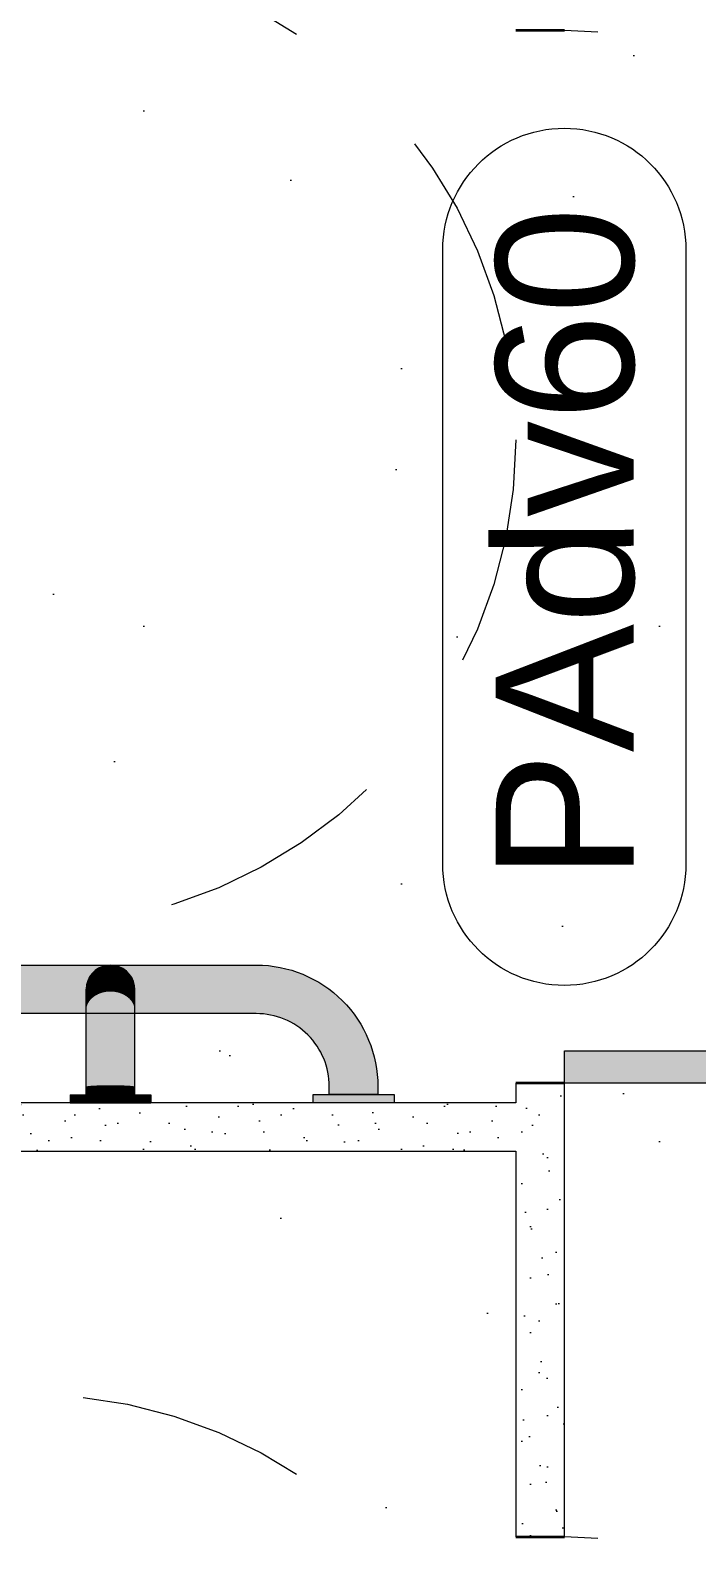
# Model space of a CAD drawing. Header units: metres. Extents: x -77.1 to 22, y -70.6 to -27.7.
# Drawn here: x -65.353 to -64.942, y -39.58 to -38.642 of the extents above; entities that cross this region are included whole.
import ezdxf

# ---------------------------------------------------------------- set-up
doc = ezdxf.new("R2010")
doc.units = ezdxf.units.M
doc.header["$MEASUREMENT"] = 0
doc.linetypes.add('Dashed', pattern=[0.07, 0.045, -0.025])
doc.linetypes.add('Hidden Line (2)', pattern=[0.195611, 0.141111, -0.0545])
for name, color, linetype in [('COTAS EXECUTIVO.EXEC', 7, 'Continuous'), ('Marcadores de Porta Archicad', 7, 'Continuous'), ('Portas Archicad', 7, 'Continuous')]:
    doc.layers.add(name, color=color, linetype=linetype)
for name, color, linetype, lineweight, true_color in [('COTAS EXECUTIVO.EXEC_Caneta_No__167', 7, 'Continuous', 13, 0x0035d5), ('COTAS EXECUTIVO.EXEC_Caneta_No__25', 7, 'Continuous', 13, 0x982312), ('LAJES.EST_Caneta_No__18', 7, 'Continuous', 0, 0xdfdfdf), ('LOUCAS-METAIS.ARQ_Caneta_No__18', 7, 'Continuous', 0, 0xdfdfdf), ('PAREDE.ARQ_Caneta_No__97', 7, 'Continuous', 5, 0x6b6b6b), ('Portas Archicad_Caneta_No__9', 7, 'Continuous', 5, 0x020202), ('Portas Archicad_Caneta_No__97', 7, 'Continuous', 5, 0x6b6b6b)]:
    doc.layers.add(name, color=color, linetype=linetype, lineweight=lineweight, true_color=true_color)
for name, color, linetype, lineweight in [('LAJES.EST_Caneta_No__96', 252, 'Continuous', 0), ('LOUCAS-METAIS.ARQ_Caneta_No__96', 252, 'Continuous', 0), ('Marcadores de Porta Archicad_Caneta_No__7', 7, 'Continuous', 13), ('PAREDE.ARQ_Caneta_No__1', 7, 'Continuous', 35), ('PAREDE.ARQ_Caneta_No__241', 7, 'Continuous', 13), ('Portas Archicad_Caneta_No__1', 7, 'Continuous', 35)]:
    doc.layers.add(name, color=color, linetype=linetype, lineweight=lineweight)
doc.styles.add('ESTILO_GERADO_1', font='arial.ttf')
doc.dimstyles.new('ESTILO_GERADO__2', dxfattribs={"dimtxt": 0.1, "dimasz": 0.0475, "dimexe": 0.18, "dimexo": 0.1, "dimgap": 0, "dimtad": 1, "dimzin": 0, "dimdsep": 46, "dimtxsty": 'ESTILO_GERADO_1', "dimblk": 'ARROWHEAD_11', "dimblk1": 'ARROWHEAD_11', "dimblk2": 'ARROWHEAD_11', "dimcen": 0.09, "dimclrd": 256, "dimclre": 256, "dimclrt": 256, "dimadec": 0, "dimazin": 0, "dimtfac": 1, "dimtdec": 4, "dimtmove": 0, "dimatfit": 3, "dimfxl": 0, "dimtolj": 1, "dimtzin": 0, "dimarcsym": 0})
doc.dimstyles.new('ESTILO_GERADO__3', dxfattribs={"dimtxt": 0.1, "dimasz": 0.0475, "dimexe": 0.18, "dimexo": 0.1, "dimgap": 0, "dimtad": 1, "dimzin": 0, "dimdsep": 46, "dimtxsty": 'ESTILO_GERADO_1', "dimblk": 'ARROWHEAD_11', "dimblk1": 'ARROWHEAD_11', "dimblk2": 'ARROWHEAD_11', "dimcen": 0.09, "dimclrd": 256, "dimclre": 256, "dimclrt": 256, "dimadec": 0, "dimazin": 0, "dimtfac": 1, "dimtdec": 4, "dimtmove": 0, "dimatfit": 3, "dimfxl": 0, "dimtolj": 1, "dimtzin": 0, "dimarcsym": 0})
pattern_1 = [(45, (0, 0.05), (-0.0159099026, 0.0159099026), [0, -0.015, 0, -0.0225]), (110, (0.05, 0.05), (0.021143084, 0.007695453), [0, -0.011, 0, -0.019])]

# ---------------------------------------------------------------- blocks, each defined once
blk = doc.blocks.new('Door 26_5')
at = {"layer": 'Portas Archicad', "linetype": 'Continuous', "lineweight": 0, "true_color": 0xffffff}
for points in [[(0.325, 0.65), (0.305, 0.65), (0.305, 0.55), (0.325, 0.55)], [(0.315, 0.55), (0.305, 0.55), (0.305, 0.1), (0.315, 0.1)], [(0.325, 0.55), (0.315, 0.55), (0.315, 0.1), (0.325, 0.1)], [(0.305, 0), (0.325, 0), (0.325, 0.1), (0.305, 0.1)]]:
    blk.add_hatch(color=7, dxfattribs=at).paths.add_polyline_path(points)
at = {"layer": 'Portas Archicad_Caneta_No__1', "color": 7, "linetype": 'Continuous', "lineweight": 35}
for p, q in [((-0.325, -0.03), (-0.325, 0)), ((-0.325, -0.03), (-0.325, 0)), ((0.325, -0.03), (0.325, 0)), ((0.325, -0.03), (0.325, 0))]:
    blk.add_line(p, q, dxfattribs=at)
at = {"layer": 'Portas Archicad_Caneta_No__9', "color": 18, "linetype": 'Continuous', "lineweight": 5, "true_color": 0x020202}
for p, q in [((0.305, 0.55), (0.305, 0.65)), ((0.305, 0.65), (0.325, 0.65)), ((0.325, 0.65), (0.325, 0.55)), ((0.325, 0.55), (0.305, 0.55)), ((0.315, 0.55), (0.315, 0.1)), ((0.305, 0), (0.305, 0.1)), ((0.305, 0.1), (0.325, 0.1)), ((0.325, 0.1), (0.325, 0)), ((0.325, 0), (0.305, 0))]:
    blk.add_line(p, q, dxfattribs=at)
at = {"layer": 'Portas Archicad_Caneta_No__9', "color": 18, "linetype": 'Continuous', "lineweight": 5, "true_color": 0x020202, "flags": 128}
for points in [[(0.315, 0.55), (0.315, 0.1), (0.305, 0.1), (0.305, 0.55)], [(0.325, 0.55), (0.325, 0.1), (0.315, 0.1), (0.315, 0.55)]]:
    blk.add_lwpolyline(points, close=True, dxfattribs=at)
at = {"layer": 'Portas Archicad_Caneta_No__97', "color": 251, "linetype": 'Dashed', "lineweight": 5, "true_color": 0x6b6b6b}
blk.add_arc((0.325, 0), 0.65, 90, 180, dxfattribs=at)
blk = doc.blocks.new('Door 26_6')
at = {"layer": 'Portas Archicad', "linetype": 'Continuous', "lineweight": 0, "true_color": 0xffffff}
for points in [[(0.325, 0.65), (0.305, 0.65), (0.305, 0.55), (0.325, 0.55)], [(0.315, 0.55), (0.305, 0.55), (0.305, 0.1), (0.315, 0.1)], [(0.325, 0.55), (0.315, 0.55), (0.315, 0.1), (0.325, 0.1)], [(0.305, 0), (0.325, 0), (0.325, 0.1), (0.305, 0.1)]]:
    blk.add_hatch(color=7, dxfattribs=at).paths.add_polyline_path(points)
at = {"layer": 'Portas Archicad_Caneta_No__1', "color": 7, "linetype": 'Continuous', "lineweight": 35}
for p, q in [((-0.325, 0), (-0.325, -0.03)), ((-0.325, 0), (-0.325, -0.03)), ((0.325, 0), (0.325, -0.03)), ((0.325, 0), (0.325, -0.03))]:
    blk.add_line(p, q, dxfattribs=at)
at = {"layer": 'Portas Archicad_Caneta_No__9', "color": 18, "linetype": 'Continuous', "lineweight": 5, "true_color": 0x020202}
for p, q in [((0.305, 0.55), (0.305, 0.65)), ((0.305, 0.65), (0.325, 0.65)), ((0.325, 0.65), (0.325, 0.55)), ((0.325, 0.55), (0.305, 0.55)), ((0.315, 0.55), (0.315, 0.1)), ((0.305, 0), (0.305, 0.1)), ((0.305, 0.1), (0.325, 0.1)), ((0.325, 0.1), (0.325, 0)), ((0.325, 0), (0.305, 0))]:
    blk.add_line(p, q, dxfattribs=at)
at = {"layer": 'Portas Archicad_Caneta_No__9', "color": 18, "linetype": 'Continuous', "lineweight": 5, "true_color": 0x020202, "flags": 128}
for points in [[(0.315, 0.55), (0.315, 0.1), (0.305, 0.1), (0.305, 0.55)], [(0.325, 0.55), (0.325, 0.1), (0.315, 0.1), (0.315, 0.55)]]:
    blk.add_lwpolyline(points, close=True, dxfattribs=at)
at = {"layer": 'Portas Archicad_Caneta_No__97', "color": 251, "linetype": 'Dashed', "lineweight": 5, "true_color": 0x6b6b6b}
blk.add_arc((0.325, 0), 0.65, 90, 180, dxfattribs=at)
blk = doc.blocks.new('Marcador P 27_5')
at = {"layer": 'Marcadores de Porta Archicad_Caneta_No__7', "color": 7, "linetype": 'Continuous', "lineweight": 13, "flags": 128}
blk.add_lwpolyline([(-0.18959, 0.075), (0.18959, 0.075, -1), (0.18959, -0.075), (-0.18959, -0.075, -1)], format="xyb", close=True, dxfattribs=at)
at = {"layer": 'Marcadores de Porta Archicad_Caneta_No__7', "color": 7, "lineweight": 13, "insert": (0.19982, 0.04392), "char_height": 0.085, "attachment_point": 7, "rotation": 180, "style": 'ESTILO_GERADO_1'}
blk.add_mtext('\\A1;{\\pql;\\pt0;\\fArial|b0|i0|c0|p0;\\W1.000000;PAdv60\\fArial|b0|i0|c0|p0;\\W1.000000;\\fArial|b0|i0|c0|p0;\\W1.000000;\\fArial|b0|i0|c0|p0;\\W1.000000;}', dxfattribs=at)
blk = doc.blocks.new('Grab Bar 26_4')
at = {"layer": 'LOUCAS-METAIS.ARQ_Caneta_No__18', "linetype": 'Continuous', "lineweight": 0, "true_color": 0xdfdfdf}
for points in [[(-0.375, 0), (-0.375, -0.005), (-0.325, -0.005), (-0.325, 0)], [(0.325, 0), (0.325, -0.005), (0.375, -0.005), (0.375, 0)], [(-0.365, -0.005), (-0.365, -0.01, 0.414214), (-0.29, -0.085), (0.29, -0.085, 0.414214), (0.365, -0.01), (0.365, -0.005), (0.335, -0.005), (0.335, -0.01, -0.414214), (0.29, -0.055), (-0.29, -0.055, -0.414214), (-0.335, -0.01), (-0.335, -0.005)]]:
    blk.add_hatch(color=254, dxfattribs=at).paths.add_polyline_path(points)
at = {"layer": 'LOUCAS-METAIS.ARQ_Caneta_No__96', "color": 252, "linetype": 'Continuous', "lineweight": 0, "flags": 128}
for points in [[(-0.375, 0), (-0.375, -0.005), (-0.325, -0.005), (-0.325, 0)], [(0.325, 0), (0.325, -0.005), (0.375, -0.005), (0.375, 0)]]:
    blk.add_lwpolyline(points, close=True, dxfattribs=at)
blk.add_lwpolyline([(-0.365, -0.005), (-0.365, -0.01, 0.414214), (-0.29, -0.085), (0.29, -0.085, 0.414214), (0.365, -0.01), (0.365, -0.005), (0.335, -0.005), (0.335, -0.01, -0.414214), (0.29, -0.055), (-0.29, -0.055, -0.414214), (-0.335, -0.01), (-0.335, -0.005)], format="xyb", close=True, dxfattribs=at)
blk = doc.blocks.new('Grab Bar 26_3')
at = {"layer": 'LOUCAS-METAIS.ARQ_Caneta_No__18', "linetype": 'Continuous', "lineweight": 0, "true_color": 0xdfdfdf}
for points in [[(-0.017, 0), (-0.017, -0.005), (-0.01085, -0.005), (-0.01085, 0)], [(-0.01085, -0.005), (-0.00373, -0.005), (-0.00373, 0), (-0.01085, 0)], [(-0.00373, 0), (-0.00373, -0.005), (0.00373, -0.005), (0.00373, 0)], [(0.00373, -0.005), (0.01085, -0.005), (0.01085, 0), (0.00373, 0)], [(0.01085, 0), (0.01085, -0.005), (0.017, -0.005), (0.017, 0)], [(0.017, -0.005), (0.02165, -0.005), (0.02165, 0), (0.017, 0)], [(0.02165, -0.005), (0.02437, -0.005), (0.02437, 0), (0.02165, 0)], [(0.02437, 0), (0.02437, -0.005), (0.02493, -0.005), (0.02493, 0)], [(-0.02493, 0), (-0.02493, -0.005), (-0.02437, -0.005), (-0.02437, 0)], [(-0.02437, -0.005), (-0.02165, -0.005), (-0.02165, 0), (-0.02437, 0)], [(-0.02165, -0.005), (-0.017, -0.005), (-0.017, 0), (-0.02165, 0)], [(-0.015, -0.01001), (-0.01472, -0.01016), (-0.01472, -0.005), (-0.015, -0.005)], [(-0.01472, -0.005), (-0.01472, -0.01016), (-0.014, -0.0103), (-0.014, -0.005)], [(-0.014, -0.0103), (-0.01286, -0.01043), (-0.01286, -0.005), (-0.014, -0.005)], [(-0.01286, -0.005), (-0.01286, -0.01043), (-0.01132, -0.01055), (-0.01132, -0.005)], [(-0.01132, -0.005), (-0.01132, -0.01055), (-0.00944, -0.01065), (-0.00944, -0.005)], [(-0.00944, -0.01065), (-0.00727, -0.01074), (-0.00727, -0.005), (-0.00944, -0.005)], [(-0.00727, -0.005), (-0.00727, -0.01074), (-0.00488, -0.0108), (-0.00488, -0.005)], [(-0.00488, -0.005), (-0.00488, -0.0108), (-0.00235, -0.01083), (-0.00235, -0.005)], [(-0.00235, -0.005), (-0.00235, -0.01083), (0.00026, -0.01084), (0.00026, -0.005)], [(0.00026, -0.005), (0.00026, -0.01084), (0.00286, -0.01083), (0.00286, -0.005)], [(0.00286, -0.01083), (0.00538, -0.01079), (0.00538, -0.005), (0.00286, -0.005)], [(0.00538, -0.005), (0.00538, -0.01079), (0.00773, -0.01072), (0.00773, -0.005)], [(0.00773, -0.005), (0.00773, -0.01072), (0.00984, -0.01064), (0.00984, -0.005)], [(0.00984, -0.005), (0.00984, -0.01064), (0.01166, -0.01053), (0.01166, -0.005)], [(0.01166, -0.005), (0.01166, -0.01053), (0.01312, -0.01041), (0.01312, -0.005)], [(0.01312, -0.005), (0.01312, -0.01041), (0.01418, -0.01027), (0.01418, -0.005)], [(0.01418, -0.005), (0.01418, -0.01027), (0.01482, -0.01013), (0.01482, -0.005)], [(0.015, -0.005), (0.01482, -0.005), (0.01482, -0.01013), (0.015, -0.00999)], [(-0.015, -0.01001), (-0.015, -0.02341), (-0.01472, -0.02399), (-0.01472, -0.01016)], [(-0.01472, -0.01016), (-0.01472, -0.02399), (-0.014, -0.02456), (-0.014, -0.0103)], [(-0.014, -0.02456), (-0.01286, -0.02508), (-0.01286, -0.01043), (-0.014, -0.0103)], [(-0.01132, -0.01055), (-0.01286, -0.01043), (-0.01286, -0.02508), (-0.01132, -0.02555)], [(-0.00944, -0.01065), (-0.01132, -0.01055), (-0.01132, -0.02555), (-0.00944, -0.02596)], [(-0.00944, -0.01065), (-0.00944, -0.02596), (-0.00727, -0.02629), (-0.00727, -0.01074)], [(-0.00488, -0.0108), (-0.00727, -0.01074), (-0.00727, -0.02629), (-0.00488, -0.02653)], [(-0.00235, -0.01083), (-0.00488, -0.0108), (-0.00488, -0.02653), (-0.00235, -0.02667)], [(0.00026, -0.01084), (-0.00235, -0.01083), (-0.00235, -0.02667), (0.00026, -0.02671)], [(0.00286, -0.01083), (0.00026, -0.01084), (0.00026, -0.02671), (0.00286, -0.02665)], [(0.00286, -0.02665), (0.00538, -0.02649), (0.00538, -0.01079), (0.00286, -0.01083)], [(0.00773, -0.01072), (0.00538, -0.01079), (0.00538, -0.02649), (0.00773, -0.02623)], [(0.00984, -0.01064), (0.00773, -0.01072), (0.00773, -0.02623), (0.00984, -0.02589)], [(0.00984, -0.01064), (0.00984, -0.02589), (0.01166, -0.02547), (0.01166, -0.01053)], [(0.01312, -0.01041), (0.01166, -0.01053), (0.01166, -0.02547), (0.01312, -0.02498)], [(0.01418, -0.01027), (0.01312, -0.01041), (0.01312, -0.02498), (0.01418, -0.02444)], [(0.01418, -0.01027), (0.01418, -0.02444), (0.01482, -0.02388), (0.01482, -0.01013)], [(0.01482, -0.01013), (0.01482, -0.02388), (0.015, -0.02329), (0.015, -0.00999)], [(-0.01472, -0.02399), (-0.015, -0.02341), (-0.015, -0.03615), (-0.01472, -0.03728)], [(-0.01472, -0.02399), (-0.01472, -0.03728), (-0.014, -0.03838), (-0.014, -0.02456)], [(-0.014, -0.02456), (-0.014, -0.03838), (-0.01286, -0.03941), (-0.01286, -0.02508)], [(-0.01286, -0.02508), (-0.01286, -0.03941), (-0.01132, -0.04033), (-0.01132, -0.02555)], [(-0.00944, -0.02596), (-0.01132, -0.02555), (-0.01132, -0.04033), (-0.00944, -0.04112)], [(-0.00944, -0.04112), (-0.00727, -0.04176), (-0.00727, -0.02629), (-0.00944, -0.02596)], [(-0.00488, -0.02653), (-0.00727, -0.02629), (-0.00727, -0.04176), (-0.00488, -0.04223)], [(-0.00235, -0.02667), (-0.00488, -0.02653), (-0.00488, -0.04223), (-0.00235, -0.0425)], [(0.00026, -0.02671), (-0.00235, -0.02667), (-0.00235, -0.0425), (0.00026, -0.04258)], [(0.00286, -0.02665), (0.00026, -0.02671), (0.00026, -0.04258), (0.00286, -0.04246)], [(0.00286, -0.04246), (0.00538, -0.04215), (0.00538, -0.02649), (0.00286, -0.02665)], [(0.00773, -0.02623), (0.00538, -0.02649), (0.00538, -0.04215), (0.00773, -0.04165)], [(0.00984, -0.02589), (0.00773, -0.02623), (0.00773, -0.04165), (0.00984, -0.04098)], [(0.00984, -0.02589), (0.00984, -0.04098), (0.01166, -0.04015), (0.01166, -0.02547)], [(0.01166, -0.02547), (0.01166, -0.04015), (0.01312, -0.03921), (0.01312, -0.02498)], [(0.01312, -0.02498), (0.01312, -0.03921), (0.01418, -0.03817), (0.01418, -0.02444)], [(0.01418, -0.02444), (0.01418, -0.03817), (0.01482, -0.03706), (0.01482, -0.02388)], [(0.015, -0.02329), (0.01482, -0.02388), (0.01482, -0.03706), (0.015, -0.03592)], [(-0.015, -0.04757), (-0.01472, -0.04921), (-0.01472, -0.03728), (-0.015, -0.03615)], [(-0.014, -0.03838), (-0.01472, -0.03728), (-0.01472, -0.04921), (-0.014, -0.05078)], [(0.01418, -0.05047), (0.01482, -0.04888), (0.01482, -0.03706), (0.01418, -0.03817)], [(0.01482, -0.03706), (0.01482, -0.04888), (0.015, -0.04725), (0.015, -0.03592)], [(-0.014, -0.05078), (-0.01286, -0.05226), (-0.01286, -0.03941), (-0.014, -0.03838)], [(-0.01286, -0.03941), (-0.01286, -0.05226), (-0.01132, -0.05358), (-0.01132, -0.04033)], [(-0.01132, -0.04033), (-0.01132, -0.05358), (-0.00944, -0.05472), (-0.00944, -0.04112)], [(-0.00944, -0.04112), (-0.00944, -0.05472), (-0.00727, -0.05564), (-0.00727, -0.04176)], [(-0.00727, -0.04176), (-0.00727, -0.05564), (-0.00488, -0.05631), (-0.00488, -0.04223)], [(-0.00488, -0.05631), (-0.00235, -0.05671), (-0.00235, -0.0425), (-0.00488, -0.04223)], [(-0.00235, -0.0425), (-0.00235, -0.05671), (0.00026, -0.05682), (0.00026, -0.04258)], [(0.00026, -0.04258), (0.00026, -0.05682), (0.00286, -0.05665), (0.00286, -0.04246)], [(0.00286, -0.04246), (0.00286, -0.05665), (0.00538, -0.0562), (0.00538, -0.04215)], [(0.00538, -0.04215), (0.00538, -0.0562), (0.00773, -0.05548), (0.00773, -0.04165)], [(0.00773, -0.04165), (0.00773, -0.05548), (0.00984, -0.05451), (0.00984, -0.04098)], [(0.00984, -0.04098), (0.00984, -0.05451), (0.01166, -0.05333), (0.01166, -0.04015)], [(0.01166, -0.04015), (0.01166, -0.05333), (0.01312, -0.05197), (0.01312, -0.03921)], [(0.01418, -0.03817), (0.01312, -0.03921), (0.01312, -0.05197), (0.01418, -0.05047)], [(-0.01472, -0.04921), (-0.015, -0.04757), (-0.015, -0.05712), (-0.01472, -0.05916)], [(-0.014, -0.05078), (-0.01472, -0.04921), (-0.01472, -0.05916), (-0.014, -0.06114)], [(-0.014, -0.05078), (-0.014, -0.06114), (-0.01286, -0.06299), (-0.01286, -0.05226)], [(-0.01286, -0.05226), (-0.01286, -0.06299), (-0.01132, -0.06465), (-0.01132, -0.05358)], [(-0.01132, -0.06465), (-0.00944, -0.06608), (-0.00944, -0.05472), (-0.01132, -0.05358)], [(-0.00944, -0.05472), (-0.00944, -0.06608), (-0.00727, -0.06723), (-0.00727, -0.05564)], [(-0.00727, -0.05564), (-0.00727, -0.06723), (-0.00488, -0.06807), (-0.00488, -0.05631)], [(-0.00488, -0.05631), (-0.00488, -0.06807), (-0.00235, -0.06857), (-0.00235, -0.05671)], [(0.00286, -0.05665), (0.00286, -0.06849), (0.00538, -0.06793), (0.00538, -0.0562)], [(0.00538, -0.0562), (0.00538, -0.06793), (0.00773, -0.06703), (0.00773, -0.05548)], [(0.00773, -0.05548), (0.00773, -0.06703), (0.00984, -0.06582), (0.00984, -0.05451)], [(0.00984, -0.06582), (0.01166, -0.06434), (0.01166, -0.05333), (0.00984, -0.05451)], [(0.01166, -0.05333), (0.01166, -0.06434), (0.01312, -0.06263), (0.01312, -0.05197)], [(0.01312, -0.06263), (0.01418, -0.06075), (0.01418, -0.05047), (0.01312, -0.05197)], [(0.01418, -0.05047), (0.01418, -0.06075), (0.01482, -0.05876), (0.01482, -0.04888)], [(0.015, -0.04725), (0.01482, -0.04888), (0.01482, -0.05876), (0.015, -0.0567)], [(-0.01472, -0.05916), (-0.015, -0.05712), (-0.015, -0.0643), (-0.01472, -0.06665)], [(-0.015, -0.06875), (-0.01472, -0.0713), (-0.01472, -0.06665), (-0.015, -0.0643)], [(-0.01472, -0.05916), (-0.01472, -0.06665), (-0.014, -0.06893), (-0.014, -0.06114)], [(-0.014, -0.06114), (-0.014, -0.06893), (-0.01286, -0.07106), (-0.01286, -0.06299)], [(-0.01286, -0.07106), (-0.01132, -0.07298), (-0.01132, -0.06465), (-0.01286, -0.06299)], [(-0.01132, -0.06465), (-0.01132, -0.07298), (-0.00944, -0.07463), (-0.00944, -0.06608)], [(-0.00235, -0.06857), (0.00026, -0.06871), (0.00026, -0.05682), (-0.00235, -0.05671)], [(0.00026, -0.06871), (0.00286, -0.06849), (0.00286, -0.05665), (0.00026, -0.05682)], [(0.00984, -0.06582), (0.00984, -0.07432), (0.01166, -0.07262), (0.01166, -0.06434)], [(0.01166, -0.07262), (0.01312, -0.07065), (0.01312, -0.06263), (0.01166, -0.06434)], [(0.01312, -0.06263), (0.01312, -0.07065), (0.01418, -0.06849), (0.01418, -0.06075)], [(0.01418, -0.06075), (0.01418, -0.06849), (0.01482, -0.06619), (0.01482, -0.05876)], [(0.015, -0.0567), (0.01482, -0.05876), (0.01482, -0.06619), (0.015, -0.06382)], [(0.01482, -0.06619), (0.01482, -0.0708), (0.015, -0.06824), (0.015, -0.06382)], [(-0.01472, -0.0713), (-0.015, -0.06875), (-0.015, -0.07026), (-0.01472, -0.07286)], [(-0.01472, -0.06665), (-0.01472, -0.0713), (-0.014, -0.07377), (-0.014, -0.06893)], [(-0.014, -0.07377), (-0.01472, -0.0713), (-0.01472, -0.07286), (-0.014, -0.07538)], [(-0.014, -0.06893), (-0.014, -0.07377), (-0.01286, -0.07608), (-0.01286, -0.07106)], [(-0.014, -0.07538), (-0.01286, -0.07773), (-0.01286, -0.07608), (-0.014, -0.07377)], [(-0.01286, -0.07106), (-0.01286, -0.07608), (-0.01132, -0.07815), (-0.01132, -0.07298)], [(-0.01132, -0.07298), (-0.01132, -0.07815), (-0.00944, -0.07993), (-0.00944, -0.07463)], [(-0.00944, -0.06608), (-0.00944, -0.07463), (-0.00727, -0.07595), (-0.00727, -0.06723)], [(-0.00944, -0.07463), (-0.00944, -0.07993), (-0.00727, -0.08137), (-0.00727, -0.07595)], [(-0.00727, -0.07595), (-0.00488, -0.07692), (-0.00488, -0.06807), (-0.00727, -0.06723)], [(-0.00488, -0.07692), (-0.00235, -0.07749), (-0.00235, -0.06857), (-0.00488, -0.06807)], [(-0.00235, -0.07749), (0.00026, -0.07766), (0.00026, -0.06871), (-0.00235, -0.06857)], [(0.00026, -0.06871), (0.00026, -0.07766), (0.00286, -0.07741), (0.00286, -0.06849)], [(0.00286, -0.06849), (0.00286, -0.07741), (0.00538, -0.07675), (0.00538, -0.06793)], [(0.00538, -0.06793), (0.00538, -0.07675), (0.00773, -0.07572), (0.00773, -0.06703)], [(0.00773, -0.07572), (0.00984, -0.07432), (0.00984, -0.06582), (0.00773, -0.06703)], [(0.00773, -0.08111), (0.00984, -0.0796), (0.00984, -0.07432), (0.00773, -0.07572)], [(0.00984, -0.07432), (0.00984, -0.0796), (0.01166, -0.07776), (0.01166, -0.07262)], [(0.01166, -0.07776), (0.01312, -0.07563), (0.01312, -0.07065), (0.01166, -0.07262)], [(0.01312, -0.07065), (0.01312, -0.07563), (0.01418, -0.07329), (0.01418, -0.06849)], [(0.01418, -0.07329), (0.01312, -0.07563), (0.01312, -0.07727), (0.01418, -0.07488)], [(0.01418, -0.06849), (0.01418, -0.07329), (0.01482, -0.0708), (0.01482, -0.06619)], [(0.01418, -0.07488), (0.01482, -0.07235), (0.01482, -0.0708), (0.01418, -0.07329)], [(0.015, -0.06824), (0.01482, -0.0708), (0.01482, -0.07235), (0.015, -0.06974)], [(-0.01132, -0.07815), (-0.01286, -0.07608), (-0.01286, -0.07773), (-0.01132, -0.07984)], [(-0.00944, -0.07993), (-0.01132, -0.07815), (-0.01132, -0.07984), (-0.00944, -0.08166)], [(-0.00944, -0.07993), (-0.00944, -0.08166), (-0.00727, -0.08312), (-0.00727, -0.08137)], [(-0.00727, -0.08137), (-0.00488, -0.08241), (-0.00488, -0.07692), (-0.00727, -0.07595)], [(-0.00488, -0.08241), (-0.00727, -0.08137), (-0.00727, -0.08312), (-0.00488, -0.08418)], [(-0.00488, -0.08241), (-0.00235, -0.08303), (-0.00235, -0.07749), (-0.00488, -0.07692)], [(-0.00235, -0.08303), (-0.00488, -0.08241), (-0.00488, -0.08418), (-0.00235, -0.08482)], [(-0.00235, -0.08303), (0.00026, -0.08321), (0.00026, -0.07766), (-0.00235, -0.07749)], [(0.00026, -0.08321), (-0.00235, -0.08303), (-0.00235, -0.08482), (0.00026, -0.085)], [(0.00026, -0.07766), (0.00026, -0.08321), (0.00286, -0.08294), (0.00286, -0.07741)], [(0.00286, -0.08294), (0.00026, -0.08321), (0.00026, -0.085), (0.00286, -0.08472)], [(0.00286, -0.07741), (0.00286, -0.08294), (0.00538, -0.08223), (0.00538, -0.07675)], [(0.00286, -0.08294), (0.00286, -0.08472), (0.00538, -0.084), (0.00538, -0.08223)], [(0.00538, -0.08223), (0.00773, -0.08111), (0.00773, -0.07572), (0.00538, -0.07675)], [(0.00773, -0.08111), (0.00538, -0.08223), (0.00538, -0.084), (0.00773, -0.08286)], [(0.00984, -0.0796), (0.00773, -0.08111), (0.00773, -0.08286), (0.00984, -0.08132)], [(0.00984, -0.08132), (0.01166, -0.07944), (0.01166, -0.07776), (0.00984, -0.0796)], [(0.01312, -0.07563), (0.01166, -0.07776), (0.01166, -0.07944), (0.01312, -0.07727)]]:
    blk.add_hatch(color=254, dxfattribs=at).paths.add_polyline_path(points)
at = {"layer": 'LOUCAS-METAIS.ARQ_Caneta_No__96', "color": 252, "linetype": 'Continuous', "lineweight": 0}
for p, q in [((-0.00373, 0), (0.00373, 0)), ((0.00373, 0), (0.01085, 0)), ((0.01085, 0), (0.017, 0)), ((0.017, 0), (0.02165, 0)), ((0.02165, 0), (0.02437, 0)), ((0.02437, 0), (0.02493, 0)), ((0.02493, -0.005), (0.02493, 0)), ((-0.02493, 0), (-0.02437, 0)), ((-0.02493, -0.005), (-0.02493, 0)), ((-0.02493, -0.005), (-0.02437, -0.005)), ((-0.02437, 0), (-0.02165, 0)), ((-0.02437, -0.005), (-0.02165, -0.005)), ((-0.02165, 0), (-0.017, 0)), ((-0.02165, -0.005), (-0.017, -0.005)), ((-0.017, 0), (-0.01085, 0)), ((-0.017, -0.005), (-0.01085, -0.005)), ((-0.015, -0.005), (-0.015, -0.01001)), ((-0.01085, 0), (-0.00373, 0)), ((-0.01085, -0.005), (-0.00373, -0.005)), ((-0.00373, -0.005), (0.00373, -0.005)), ((0.00373, -0.005), (0.01085, -0.005)), ((0.01085, -0.005), (0.017, -0.005)), ((0.015, -0.005), (0.015, -0.00999)), ((0.017, -0.005), (0.02165, -0.005)), ((0.02165, -0.005), (0.02437, -0.005)), ((0.02437, -0.005), (0.02493, -0.005)), ((-0.015, -0.01001), (-0.015, -0.02341)), ((0.015, -0.00999), (0.015, -0.02329)), ((-0.015, -0.02341), (-0.015, -0.03615)), ((0.015, -0.02329), (0.015, -0.03592)), ((-0.015, -0.03615), (-0.015, -0.04757)), ((0.015, -0.03592), (0.015, -0.04725)), ((-0.015, -0.04757), (-0.015, -0.05712)), ((0.015, -0.04725), (0.015, -0.0567)), ((-0.015, -0.05712), (-0.015, -0.0643)), ((-0.015, -0.0643), (-0.015, -0.06875)), ((0.015, -0.0567), (0.015, -0.06382)), ((0.015, -0.06382), (0.015, -0.06824)), ((-0.015, -0.06875), (-0.015, -0.07026)), ((-0.01472, -0.07286), (-0.015, -0.07026)), ((-0.014, -0.07538), (-0.01472, -0.07286)), ((0.01418, -0.07488), (0.01312, -0.07727)), ((0.01482, -0.07235), (0.01418, -0.07488)), ((0.015, -0.06974), (0.01482, -0.07235)), ((0.015, -0.06824), (0.015, -0.06974)), ((-0.01286, -0.07773), (-0.014, -0.07538)), ((-0.01132, -0.07984), (-0.01286, -0.07773)), ((-0.00944, -0.08166), (-0.01132, -0.07984)), ((-0.00727, -0.08312), (-0.00944, -0.08166)), ((-0.00488, -0.08418), (-0.00727, -0.08312)), ((-0.00235, -0.08482), (-0.00488, -0.08418)), ((0.00538, -0.084), (0.00286, -0.08472)), ((0.00773, -0.08286), (0.00538, -0.084)), ((0.00984, -0.08132), (0.00773, -0.08286)), ((0.01166, -0.07944), (0.00984, -0.08132)), ((0.01312, -0.07727), (0.01166, -0.07944)), ((0.00026, -0.085), (-0.00235, -0.08482)), ((0.00286, -0.08472), (0.00026, -0.085))]:
    blk.add_line(p, q, dxfattribs=at)
blk = doc.blocks.new('*D446')
at = {"layer": 'COTAS EXECUTIVO.EXEC_Caneta_No__25', "linetype": 'Continuous', "lineweight": 13, "true_color": 0x982312}
for points in [[(-55.88977, -38.40369), (-55.88882, -38.40848), (-55.88611, -38.41253), (-55.88206, -38.41524), (-55.87727, -38.41619), (-55.87249, -38.41524), (-55.86843, -38.41253), (-55.86572, -38.40848), (-55.86477, -38.40369), (-55.86572, -38.39891), (-55.86843, -38.39485), (-55.87249, -38.39214), (-55.87727, -38.39119), (-55.88206, -38.39214), (-55.88611, -38.39485), (-55.88882, -38.39891)], [(-55.88977, -42.10018), (-55.88882, -42.10497), (-55.88611, -42.10902), (-55.88206, -42.11173), (-55.87727, -42.11268), (-55.87249, -42.11173), (-55.86843, -42.10902), (-55.86572, -42.10497), (-55.86477, -42.10018), (-55.86572, -42.0954), (-55.86843, -42.09134), (-55.87249, -42.08863), (-55.87727, -42.08768), (-55.88206, -42.08863), (-55.88611, -42.09134), (-55.88882, -42.0954)]]:
    blk.add_hatch(color=24, dxfattribs=at).paths.add_polyline_path(points)
at = {"layer": 'COTAS EXECUTIVO.EXEC_Caneta_No__25', "color": 24, "linetype": 'Continuous', "lineweight": 13, "true_color": 0x982312}
for p, q in [((-55.88977, -38.40369), (-55.97727, -38.40369)), ((-55.8304, -38.40369), (-55.86477, -38.40369)), ((-55.87727, -42.08768), (-55.87727, -38.41619)), ((-55.88977, -42.10018), (-55.97727, -42.10018)), ((-55.8304, -42.10018), (-55.86477, -42.10018))]:
    blk.add_line(p, q, dxfattribs=at)
for centre in [(-55.87727, -38.40369), (-55.87727, -42.10018)]:
    blk.add_circle(centre, 0.0125, dxfattribs=at)
at = {"layer": 'COTAS EXECUTIVO.EXEC_Caneta_No__25', "color": 24, "lineweight": 13, "true_color": 0x982312, "char_height": 0.1, "attachment_point": 7, "rotation": 90, "style": 'ESTILO_GERADO_1'}
for s, insert in [('\\A1;{\\pql;\\fArial|b0|i0|c0|p0;\\W1.000000;0,20}', (-55.89727, -38.68311)), ('\\A1;{\\pql;\\fArial|b0|i0|c0|p0;\\W1.000000;3,70}', (-55.89727, -40.51886))]:
    blk.add_mtext(s, dxfattribs=dict(at, insert=insert))
blk = doc.blocks.new('ARROWHEAD_11')
at = {"color": 0, "linetype": 'Continuous', "lineweight": 0}
blk.add_line((0, 0), (-1, 0), dxfattribs=at)
at = {"color": 0, "linetype": 'Continuous', "lineweight": 0, "const_width": 0.25, "flags": 128}
blk.add_lwpolyline([(-0.125, 0, 1), (0.125, 0, 1)], format="xyb", close=True, dxfattribs=at)
blk = doc.blocks.new('*D456')
at = {"layer": 'COTAS EXECUTIVO.EXEC_Caneta_No__25', "linetype": 'Continuous', "lineweight": 13, "true_color": 0x982312}
for points in [[(-60.91067, -38.40369), (-60.90972, -38.40848), (-60.90701, -38.41253), (-60.90295, -38.41524), (-60.89817, -38.41619), (-60.89339, -38.41524), (-60.88933, -38.41253), (-60.88662, -38.40848), (-60.88567, -38.40369), (-60.88662, -38.39891), (-60.88933, -38.39485), (-60.89339, -38.39214), (-60.89817, -38.39119), (-60.90295, -38.39214), (-60.90701, -38.39485), (-60.90972, -38.39891)], [(-60.91067, -42.10018), (-60.90972, -42.10497), (-60.90701, -42.10902), (-60.90295, -42.11173), (-60.89817, -42.11268), (-60.89339, -42.11173), (-60.88933, -42.10902), (-60.88662, -42.10497), (-60.88567, -42.10018), (-60.88662, -42.0954), (-60.88933, -42.09134), (-60.89339, -42.08863), (-60.89817, -42.08768), (-60.90295, -42.08863), (-60.90701, -42.09134), (-60.90972, -42.0954)]]:
    blk.add_hatch(color=24, dxfattribs=at).paths.add_polyline_path(points)
at = {"layer": 'COTAS EXECUTIVO.EXEC_Caneta_No__25', "color": 24, "linetype": 'Continuous', "lineweight": 13, "true_color": 0x982312}
for p, q in [((-60.89817, -38.39119), (-60.89817, -38.37869)), ((-60.91067, -38.40369), (-60.99817, -38.40369)), ((-60.8513, -38.40369), (-60.88567, -38.40369)), ((-60.89817, -42.08768), (-60.89817, -38.41619)), ((-60.91067, -42.10018), (-60.94505, -42.10018)), ((-60.79817, -42.10018), (-60.88567, -42.10018)), ((-60.89817, -42.12518), (-60.89817, -42.11268))]:
    blk.add_line(p, q, dxfattribs=at)
for centre in [(-60.89817, -38.40369), (-60.89817, -42.10018)]:
    blk.add_circle(centre, 0.0125, dxfattribs=at)
at = {"layer": 'COTAS EXECUTIVO.EXEC_Caneta_No__25', "color": 24, "lineweight": 13, "true_color": 0x982312, "insert": (-60.91817, -40.3854), "char_height": 0.1, "attachment_point": 7, "rotation": 90, "style": 'ESTILO_GERADO_1'}
blk.add_mtext('\\A1;{\\pql;\\fArial|b0|i0|c0|p0;\\W1.000000;3,70}', dxfattribs=at)
blk = doc.blocks.new('*D496')
at = {"layer": 'COTAS EXECUTIVO.EXEC_Caneta_No__167', "linetype": 'Continuous', "lineweight": 13, "true_color": 0x0035d5}
for points in [[(-57.95361, -38.40369), (-57.95265, -38.40848), (-57.94995, -38.41253), (-57.94589, -38.41524), (-57.94111, -38.41619), (-57.93632, -38.41524), (-57.93227, -38.41253), (-57.92956, -38.40848), (-57.92861, -38.40369), (-57.92956, -38.39891), (-57.93227, -38.39485), (-57.93632, -38.39214), (-57.94111, -38.39119), (-57.94589, -38.39214), (-57.94995, -38.39485), (-57.95265, -38.39891)], [(-57.95361, -38.90369), (-57.95265, -38.90848), (-57.94995, -38.91253), (-57.94589, -38.91524), (-57.94111, -38.91619), (-57.93632, -38.91524), (-57.93227, -38.91253), (-57.92956, -38.90848), (-57.92861, -38.90369), (-57.92956, -38.89891), (-57.93227, -38.89485), (-57.93632, -38.89214), (-57.94111, -38.89119), (-57.94589, -38.89214), (-57.94995, -38.89485), (-57.95265, -38.89891)]]:
    blk.add_hatch(color=162, dxfattribs=at).paths.add_polyline_path(points)
at = {"layer": 'COTAS EXECUTIVO.EXEC_Caneta_No__167', "color": 162, "linetype": 'Continuous', "lineweight": 13, "true_color": 0x0035d5}
for p, q in [((-57.94111, -38.39119), (-57.94111, -38.37869)), ((-57.95361, -38.40369), (-58.04111, -38.40369)), ((-57.89423, -38.40369), (-57.92861, -38.40369)), ((-57.94111, -38.89119), (-57.94111, -38.41619)), ((-57.95361, -38.90369), (-57.98798, -38.90369)), ((-57.84111, -38.90369), (-57.92861, -38.90369))]:
    blk.add_line(p, q, dxfattribs=at)
for centre in [(-57.94111, -38.40369), (-57.94111, -38.90369)]:
    blk.add_circle(centre, 0.0125, dxfattribs=at)
at = {"layer": 'COTAS EXECUTIVO.EXEC_Caneta_No__167', "color": 162, "lineweight": 13, "true_color": 0x0035d5, "insert": (-57.96111, -38.78715), "char_height": 0.1, "attachment_point": 7, "rotation": 90, "style": 'ESTILO_GERADO_1'}
blk.add_mtext('\\A1;{\\pql;\\fArial|b0|i0|c0|p0;\\W1.000000;0,50}', dxfattribs=at)
blk = doc.blocks.new('*D521')
at = {"layer": 'COTAS EXECUTIVO.EXEC_Caneta_No__25', "linetype": 'Continuous', "lineweight": 13, "true_color": 0x982312}
for points in [[(-66.88816, -38.40369), (-66.88721, -38.40848), (-66.8845, -38.41253), (-66.88044, -38.41524), (-66.87566, -38.41619), (-66.87087, -38.41524), (-66.86682, -38.41253), (-66.86411, -38.40848), (-66.86316, -38.40369), (-66.86411, -38.39891), (-66.86682, -38.39485), (-66.87087, -38.39214), (-66.87566, -38.39119), (-66.88044, -38.39214), (-66.8845, -38.39485), (-66.88721, -38.39891)], [(-66.88816, -42.10018), (-66.88721, -42.10497), (-66.8845, -42.10902), (-66.88044, -42.11173), (-66.87566, -42.11268), (-66.87087, -42.11173), (-66.86682, -42.10902), (-66.86411, -42.10497), (-66.86316, -42.10018), (-66.86411, -42.0954), (-66.86682, -42.09134), (-66.87087, -42.08863), (-66.87566, -42.08768), (-66.88044, -42.08863), (-66.8845, -42.09134), (-66.88721, -42.0954)]]:
    blk.add_hatch(color=24, dxfattribs=at).paths.add_polyline_path(points)
at = {"layer": 'COTAS EXECUTIVO.EXEC_Caneta_No__25', "color": 24, "linetype": 'Continuous', "lineweight": 13, "true_color": 0x982312}
for p, q in [((-66.88816, -38.40369), (-66.92253, -38.40369)), ((-66.77566, -38.40369), (-66.86316, -38.40369)), ((-66.87566, -42.08768), (-66.87566, -38.41619)), ((-66.88816, -42.10018), (-66.92253, -42.10018)), ((-66.77566, -42.10018), (-66.86316, -42.10018))]:
    blk.add_line(p, q, dxfattribs=at)
for centre in [(-66.87566, -38.40369), (-66.87566, -42.10018)]:
    blk.add_circle(centre, 0.0125, dxfattribs=at)
at = {"layer": 'COTAS EXECUTIVO.EXEC_Caneta_No__25', "color": 24, "lineweight": 13, "true_color": 0x982312, "char_height": 0.1, "attachment_point": 7, "rotation": 90, "style": 'ESTILO_GERADO_1'}
for s, insert in [('\\A1;{\\pql;\\fArial|b0|i0|c0|p0;\\W1.000000;0,20}', (-66.89566, -38.68311)), ('\\A1;{\\pql;\\fArial|b0|i0|c0|p0;\\W1.000000;3,70}', (-66.89566, -40.51886))]:
    blk.add_mtext(s, dxfattribs=dict(at, insert=insert))

msp = doc.modelspace()

# ---------------------------------------------------------------- hatches: boundary and pattern name
at = {"layer": 'LAJES.EST_Caneta_No__18', "linetype": 'Continuous', "lineweight": 0, "true_color": 0xdfdfdf}
h = msp.add_hatch(dxfattribs=at)
h.set_pattern_fill('Piso_Externo__0007', color=254, style=0, pattern_type=2)
h.set_pattern_definition([(45, (0, 0.6), (-0.1909188, 0.1909188), [0, -0.18, 0, -0.27]), (110, (0.6, 0.6), (0.253717, 0.09234544), [0, -0.132, 0, -0.228])])
h.paths.add_polyline_path([(-76.51398, -65.10157), (-73.81398, -65.10157, -0.414214), (-75.81398, -67.10157), (-66.81403, -67.10157, -0.414214), (-68.81403, -65.10157), (-68.81403, -62.30096), (-68.81403, -45.40018, -0.414214), (-66.51403, -43.10018), (-65.91401, -43.10018), (-65.91401, -42.30018), (-66.51403, -42.30018), (-66.51403, -38.20408), (-65.11401, -38.20408), (-65.11401, -36.70375), (-66.51403, -36.70375), (-66.51403, -32.59969), (-65.11401, -32.59969), (-56.71403, -32.59969), (-53.81403, -32.59969), (-44.01403, -32.59969), (-44.01403, -42.30018), (-53.81403, -42.30018), (-53.81403, -47.10018), (-44.01403, -47.10018), (-44.01403, -50.85157), (-45.6136, -50.85157), (-45.6136, -52.35057), (-44.01403, -52.35057), (-44.01403, -60.30057), (-48.91633, -60.30057), (-48.91633, -61.10057), (-44.36091, -61.10057), (-44.36091, -67.10157), (-44.01403, -67.10157), (-41.51403, -67.10157), (-41.51403, -28.10157), (-41.71403, -28.10157), (-41.71403, -60.30057), (-43.014, -60.30057), (-43.014, -30.00157), (-66.51403, -30.00157), (-66.51403, -28.10157), (-76.51398, -28.10157)])
h.paths.add_polyline_path([(-73.81398, -45.10157), (-76.31398, -45.10157), (-76.31398, -43.08918), (-75.79838, -43.09079, -0.414214), (-73.81393, -45.08759)], flags=0)
h.paths.add_polyline_path([(-73.81398, -45.58461, -0.009328), (-73.81398, -45.66043)], flags=0)
h.paths.add_polyline_path([(-52.81403, -46.30018), (-52.81403, -43.10018), (-44.01403, -43.10018), (-44.01403, -46.30018)], flags=0)
h.paths.add_polyline_path([(-67.71403, -34.09997), (-76.31398, -34.09997), (-76.31398, -32.59969), (-67.71403, -32.59969)], flags=0)
at = {"layer": 'LAJES.EST_Caneta_No__96', "linetype": 'Continuous', "lineweight": 0}
h = msp.add_hatch(dxfattribs=at)
h.set_pattern_fill('Haie_OD_0007', color=252, style=0, pattern_type=2)
h.set_pattern_definition([(45, (0, 0.5), (-0.159099, 0.159099), [0, -0.15, 0, -0.225]), (110, (0.5, 0.5), (0.21143084, 0.07695453), [0, -0.11, 0, -0.19])])
h.paths.add_polyline_path([(-66.51403, -42.10018), (-66.51403, -42.30018), (-65.11401, -42.30018), (-65.11401, -42.10018), (-63.46397, -42.10018), (-63.46397, -38.40369), (-65.11403, -38.40369), (-65.11403, -38.20369), (-66.51403, -38.20369), (-66.51403, -38.40369)])
at = {"layer": 'PAREDE.ARQ_Caneta_No__97', "linetype": 'Continuous', "lineweight": 5, "true_color": 0x6b6b6b}
h = msp.add_hatch(dxfattribs=at)
h.set_pattern_fill('cut_stone_0007', color=251, style=0, pattern_type=2)
h.set_pattern_definition(pattern_1)
h.paths.add_polyline_path([(-65.05403, -39.57169), (-65.02403, -39.57169), (-65.02403, -39.29169), (-65.05403, -39.29169)])
h = msp.add_hatch(dxfattribs=at)
h.set_pattern_fill('cut_stone_0007', color=251, style=0, pattern_type=2)
h.set_pattern_definition(pattern_1)
h.paths.add_polyline_path([(-66.31403, -39.33369), (-65.05403, -39.33369), (-65.05403, -39.30369), (-66.31403, -39.30369)])

# ---------------------------------------------------------------- linework, layer by layer
at = {"layer": 'LOUCAS-METAIS.ARQ_Caneta_No__96', "color": 252, "linetype": 'Hidden Line (2)', "lineweight": 0}
for centre in [(-65.35403, -38.89451), (-65.35403, -39.78369)]:
    msp.add_circle(centre, 0.3, dxfattribs=at)
at = {"layer": 'PAREDE.ARQ_Caneta_No__1', "color": 7, "linetype": 'Continuous', "lineweight": 35}
for p, q in [((-65.02403, -38.64169), (-65.05403, -38.64169)), ((-65.02403, -39.29169), (-65.05403, -39.29169)), ((-65.05403, -39.57169), (-65.02403, -39.57169))]:
    msp.add_line(p, q, dxfattribs=at)
at = {"layer": 'PAREDE.ARQ_Caneta_No__241', "color": 7, "linetype": 'Continuous', "lineweight": 13, "flags": 128}
for points in [[(-65.05403, -39.29169), (-65.05403, -39.30369)], [(-65.02403, -39.57169), (-65.02403, -39.29169)], [(-65.05403, -39.30369), (-66.31403, -39.30369)], [(-66.31403, -39.33369), (-65.05403, -39.33369)], [(-65.05403, -39.33369), (-65.05403, -39.57169)]]:
    msp.add_lwpolyline(points, dxfattribs=at)

# ---------------------------------------------------------------- block references
at = {"layer": 'LOUCAS-METAIS.ARQ_Caneta_No__96', "color": 252, "linetype": 'Continuous', "lineweight": 0, "xscale": -1, "rotation": 179.9998338668901}
for name, p in [('Grab Bar 26_4', (-65.50403, -39.30369)), ('Grab Bar 26_3', (-65.30403, -39.30375))]:
    msp.add_blockref(name, p, dxfattribs=at)
at = {"layer": 'Marcadores de Porta Archicad', "color": 7, "lineweight": 5, "rotation": 270}
msp.add_blockref('Marcador P 27_5', (-65.02403, -38.96669), dxfattribs=at)
at = {"layer": 'Portas Archicad', "color": 252, "linetype": 'Continuous', "lineweight": 0, "rotation": 270}
for name, p in [('Door 26_6', (-65.02403, -38.96669)), ('Door 26_5', (-65.02403, -39.89669))]:
    msp.add_blockref(name, p, dxfattribs=at)

# ---------------------------------------------------------------- dimensions: what is measured, and where the dimension line sits
at = {"layer": 'COTAS EXECUTIVO.EXEC', "color": 24, "linetype": 'Continuous', "lineweight": 13, "true_color": 0x982312}
for base, picture, middle in [((-60.89817, -38.40369), '*D456', (-60.96817, -40.25594)), ((-66.87566, -38.40369), '*D521', (-66.94566, -40.3894)), ((-55.87727, -38.40369), '*D446', (-55.94727, -40.3894))]:
    dim = msp.add_linear_dim(base=base, p1=(-57.78887, -42.10018), p2=(-65.71403, -38.40369), angle=90, dimstyle='ESTILO_GERADO__2', dxfattribs=at)
    dim.commit()
    dim.dimension.update_dxf_attribs({"geometry": picture, "text_midpoint": middle, "dimtype": 160, "text_rotation": 90})
at = {"layer": 'COTAS EXECUTIVO.EXEC', "color": 162, "linetype": 'Continuous', "lineweight": 13, "true_color": 0x0035d5}
dim = msp.add_linear_dim(base=(-57.94111, -38.40369), p1=(-57.27403, -38.90369), p2=(-65.71403, -38.40369), angle=90, dimstyle='ESTILO_GERADO__3', dxfattribs=at)
dim.commit()
dim.dimension.update_dxf_attribs({"geometry": '*D496', "text_midpoint": (-58.01111, -38.6577), "dimtype": 160, "text_rotation": 90})

doc.saveas('drawing.dxf')
